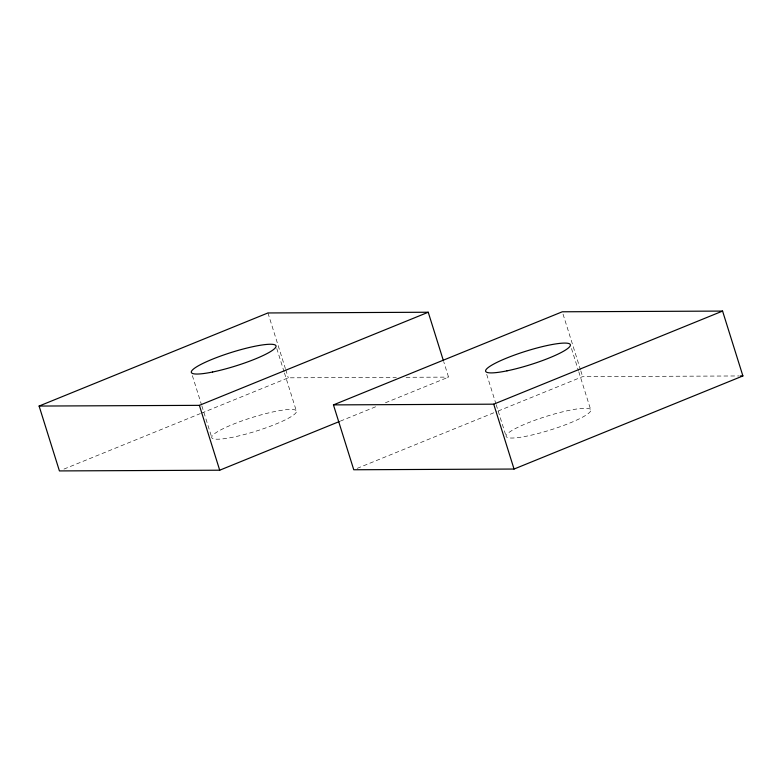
<?xml version="1.0" encoding="UTF-8"?>
<svg xmlns="http://www.w3.org/2000/svg" width="782" height="782" viewBox="0 0 782 782"><rect width="100%" height="100%" fill="white"/><g stroke="black" fill="none" stroke-linecap="round" stroke-linejoin="round"><path stroke-width="0.59" stroke-dasharray="3.91 2.93" d="M63.938 469.092L200.339 413.59M201.473 413.131L288.275 377.823L396.337 377.344M340.326 421.136L376.406 406.464M385.418 402.789L448.555 377.11L443.834 362.056M357.149 468.379L496.941 411.508M498.075 411.049L582.619 376.65L739.254 375.956M406.053 377.295L448.555 377.11M563.03 314.1L580.449 369.7M580.811 370.854L582.619 376.65M571.505 348.528L578.436 370.639M578.797 371.802L590.83 410.198A44.369 7.097 -17.4 0 1 527.41 436.004A44.369 7.097 -17.4 0 1 527.068 423.248A44.369 7.097 -17.4 0 1 590.83 410.198M486.707 374.422L495.827 403.522M496.189 404.685L506.042 436.102M267.952 312.956L285.371 368.557M285.733 369.71L288.275 377.823M276.789 348.537L284.081 371.802M284.452 372.975L296.486 411.371A44.369 7.097 -17.4 0 1 233.065 437.177A44.369 7.097 -17.4 0 1 232.713 424.421A44.369 7.097 -17.4 0 1 296.486 411.371M192.362 375.595L201.482 404.685M201.844 405.848L211.697 437.275"/><path stroke-width="1.17" d="M339.202 421.596L219.703 470.207L59.422 470.92L39.1 406.053L267.952 312.956L428.233 312.243L443.472 360.893M39.1 406.053L199.381 405.35L428.233 312.243M333.445 404.89L562.297 311.783L722.578 311.08L742.9 375.937L514.048 469.044L353.767 469.757L333.445 404.89L493.725 404.177L722.578 311.08M740.476 375.947L742.9 375.937M493.725 404.177L514.048 469.044M199.381 405.35L219.703 470.207M506.99 370.844A44.369 7.097 -17.4 0 0 570.41 345.038A44.369 7.097 -17.4 0 0 506.638 358.078A44.369 7.097 -17.4 0 0 506.99 370.844M212.636 372.007A44.369 7.097 -17.4 0 0 276.066 346.201A44.369 7.097 -17.4 0 0 212.293 359.251A44.369 7.097 -17.4 0 0 212.636 372.007"/></g></svg>
